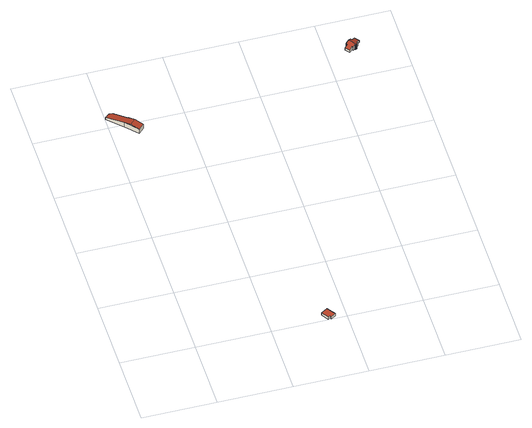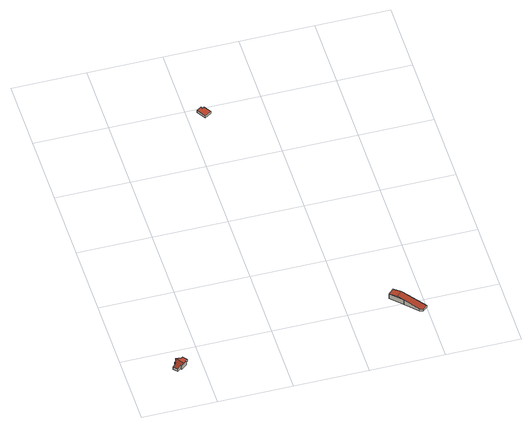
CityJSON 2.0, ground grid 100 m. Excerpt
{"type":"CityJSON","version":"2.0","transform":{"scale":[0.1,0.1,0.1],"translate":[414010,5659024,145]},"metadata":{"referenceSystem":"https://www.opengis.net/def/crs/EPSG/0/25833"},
"CityObjects":{
"building1":{"type":"Building","attributes":{"name":"Graf-Stauffenberg-Kaserne","Dachtyp_tdc":"tdcFreeFormRoof","Gemeindeschluessel":14612000,"Dachneigung":10.1,"QualitaetDacherkennung":15,"Geometrietyp2DReferenz":"3000","measuredHeight":9.78,"function":"31001_3073","roofType":"5000"},"geometry":[{"type":"Solid","lod":"2","boundaries":[[[[0,1,2,3]],[[1,4,5,2]],[[4,6,7,5]],[[6,8,9,7]],[[8,10,11,9]],[[10,12,13,11]],[[12,14,15,13]],[[14,0,3,15]],[[16,12,10,8,6,4,1,17]],[[0,14,16,17]],[[14,12,16]],[[1,0,17]],[[3,2,5,7,9,11,13,15]]]],"semantics":{"surfaces":[{"type":"WallSurface"},{"type":"RoofSurface"},{"type":"GroundSurface"}],"values":[[0,0,0,0,0,0,0,0,1,1,0,0,2]]}}]},
"building2":{"type":"Building","attributes":{"name":"Graf-Stauffenberg-Kaserne","Dachtyp_tdc":"tdcPolyFlatRoof","Gemeindeschluessel":14612000,"Dachneigung":0,"QualitaetDacherkennung":88,"Geometrietyp2DReferenz":"3000","measuredHeight":3.88,"function":"31001_3073","roofType":"1000"},"geometry":[{"type":"Solid","lod":"2","boundaries":[[[[18,19,20,21]],[[19,22,23,20]],[[22,24,25,23]],[[24,26,27,25]],[[26,28,29,27]],[[28,18,21,29]],[[28,26,24,22,19,18]],[[21,20,23,25,27,29]]]],"semantics":{"surfaces":[{"type":"WallSurface"},{"type":"RoofSurface"},{"type":"GroundSurface"}],"values":[[0,0,0,0,0,0,1,2]]}}]},
"building3":{"type":"Building","attributes":{"Dachtyp_tdc":"tdcFreeFormRoof","Gemeindeschluessel":14612000,"Dachneigung":21.32,"QualitaetDacherkennung":49,"Geometrietyp2DReferenz":"3000","measuredHeight":8.06,"function":"31001_3043","roofType":"5000"},"geometry":[{"type":"Solid","lod":"2","boundaries":[[[[30,31,32,33]],[[31,34,35,32]],[[34,36,37,35]],[[36,38,39,37]],[[38,40,41,39]],[[40,42,43,41]],[[42,44,45,43]],[[44,46,47,45]],[[46,48,49,47]],[[48,50,51,49]],[[50,52,53,51]],[[52,54,55,53]],[[54,56,57,55]],[[56,58,59,57]],[[58,60,61,59]],[[60,62,63,61]],[[62,64,65,63]],[[64,66,67,65]],[[66,68,69,67]],[[68,70,71,69]],[[70,72,73,71]],[[72,74,75,73]],[[74,76,77,75]],[[76,78,79,77]],[[78,80,81,79]],[[80,82,83,81]],[[82,84,85,83]],[[84,86,87,85]],[[86,88,89,87]],[[88,90,91,89]],[[90,92,93,91]],[[92,94,95,93]],[[94,96,97,95]],[[96,98,99,97]],[[98,100,101,99]],[[100,102,103,101]],[[102,104,105,103]],[[104,106,107,105]],[[106,108,109,107]],[[108,110,111,109]],[[110,112,113,111]],[[112,114,115,113]],[[114,116,117,115]],[[116,118,119,117]],[[118,120,121,119]],[[120,122,123,121]],[[122,124,125,123]],[[124,126,127,125]],[[126,128,129,127]],[[128,130,131,129]],[[130,132,133,131]],[[132,134,135,133]],[[134,136,137,135]],[[138,72,70,68,66,64,62,60,58,56,54,52,50,48,46,44,42,40,38,36,34,31,30,139,140,141,136,134,132,142]],[[124,122,120,118,116,114,112,110,108,106,104,102,100,98,96,94,92,90,88,86,84,82,80,78,76,74,138,142,130,128,126]],[[74,72,138]],[[132,130,142]],[[137,143,144,145,33,32,35,37,39,41,43,45,47,49,51,53,55,57,59,61,63,65,67,69,71,73,75,77,79,81,83,85,87,89,91,93,95,97,99,101,103,105,107,109,111,113,115,117,119,121,123,125,127,129,131,133,135]],[[136,141,143,137]],[[141,140,144,143]],[[140,139,145,144]],[[139,30,33,145]]]],"semantics":{"surfaces":[{"type":"WallSurface"},{"type":"RoofSurface"},{"type":"GroundSurface"}],"values":[[0,0,0,0,0,0,0,0,0,0,0,0,0,0,0,0,0,0,0,0,0,0,0,0,0,0,0,0,0,0,0,0,0,0,0,0,0,0,0,0,0,0,0,0,0,0,0,0,0,0,0,0,0,1,1,0,0,2,0,0,0,0]]}}]}
},
"vertices":[
[345,3788,95],[194,3947,101],[194,3947,20],[345,3788,20],[1,4145,52],[1,4145,20],[58,4198,52],[58,4198,20],[109,4180,61],[109,4180,20],[266,4015,101],[266,4015,20],[269,4018,101],[269,4018,20],[420,3859,95],[420,3859,20],[333,3951,118],[259,3879,118],
[1750,11,42],[1685,107,42],[1685,107,4],[1750,11,4],[1771,165,42],[1771,165,4],[1853,45,42],[1853,45,4],[1789,2,42],[1789,2,4],[1773,26,42],[1773,26,4],
[3363,4362,229],[3364,4361,229],[3364,4361,156],[3363,4362,156],[3365,4360,229],[3365,4360,156],[3365,4359,230],[3365,4359,156],[3366,4357,230],[3366,4357,156],[3366,4356,230],[3366,4356,156],[3367,4355,230],[3367,4355,156],[3367,4353,230],[3367,4353,156],[3367,4352,231],[3367,4352,156],[3367,4350,231],[3367,4350,156],[3367,4349,231],[3367,4349,156],[3367,4347,232],[3367,4347,156],[3367,4346,232],[3367,4346,156],[3367,4345,233],[3367,4345,156],[3366,4343,233],[3366,4343,156],[3366,4342,234],[3366,4342,156],[3365,4341,234],[3365,4341,156],[3365,4339,235],[3365,4339,156],[3364,4338,235],[3364,4338,156],[3363,4337,236],[3363,4337,156],[3362,4336,236],[3362,4336,156],[3361,4335,237],[3361,4335,156],[3360,4334,237],[3360,4334,156],[3359,4333,236],[3359,4333,156],[3358,4332,236],[3358,4332,156],[3356,4331,235],[3356,4331,156],[3355,4331,235],[3355,4331,156],[3354,4330,234],[3354,4330,156],[3352,4330,234],[3352,4330,156],[3351,4330,233],[3351,4330,156],[3350,4329,233],[3350,4329,156],[3348,4329,232],[3348,4329,156],[3347,4329,232],[3347,4329,156],[3345,4329,231],[3345,4329,156],[3344,4329,231],[3344,4329,156],[3342,4330,230],[3342,4330,156],[3341,4330,230],[3341,4330,156],[3340,4330,230],[3340,4330,156],[3338,4331,230],[3338,4331,156],[3337,4332,229],[3337,4332,156],[3336,4332,229],[3336,4332,156],[3335,4333,229],[3335,4333,156],[3334,4334,229],[3334,4334,156],[3333,4335,229],[3333,4335,156],[3332,4336,229],[3332,4336,156],[3308,4317,217],[3308,4317,156],[3297,4330,217],[3297,4330,156],[3257,4297,197],[3257,4297,156],[3210,4353,197],[3210,4353,156],[3250,4386,217],[3250,4386,156],[3237,4403,217],[3237,4403,156],[3315,4468,218],[3315,4468,156],[3329,4451,218],[3329,4451,156],[3374,4488,195],[3374,4488,156],[3361,4334,237],[3386,4382,217],[3375,4395,217],[3420,4433,195],[3277,4436,237],[3420,4433,156],[3375,4395,156],[3386,4382,156]
]}
